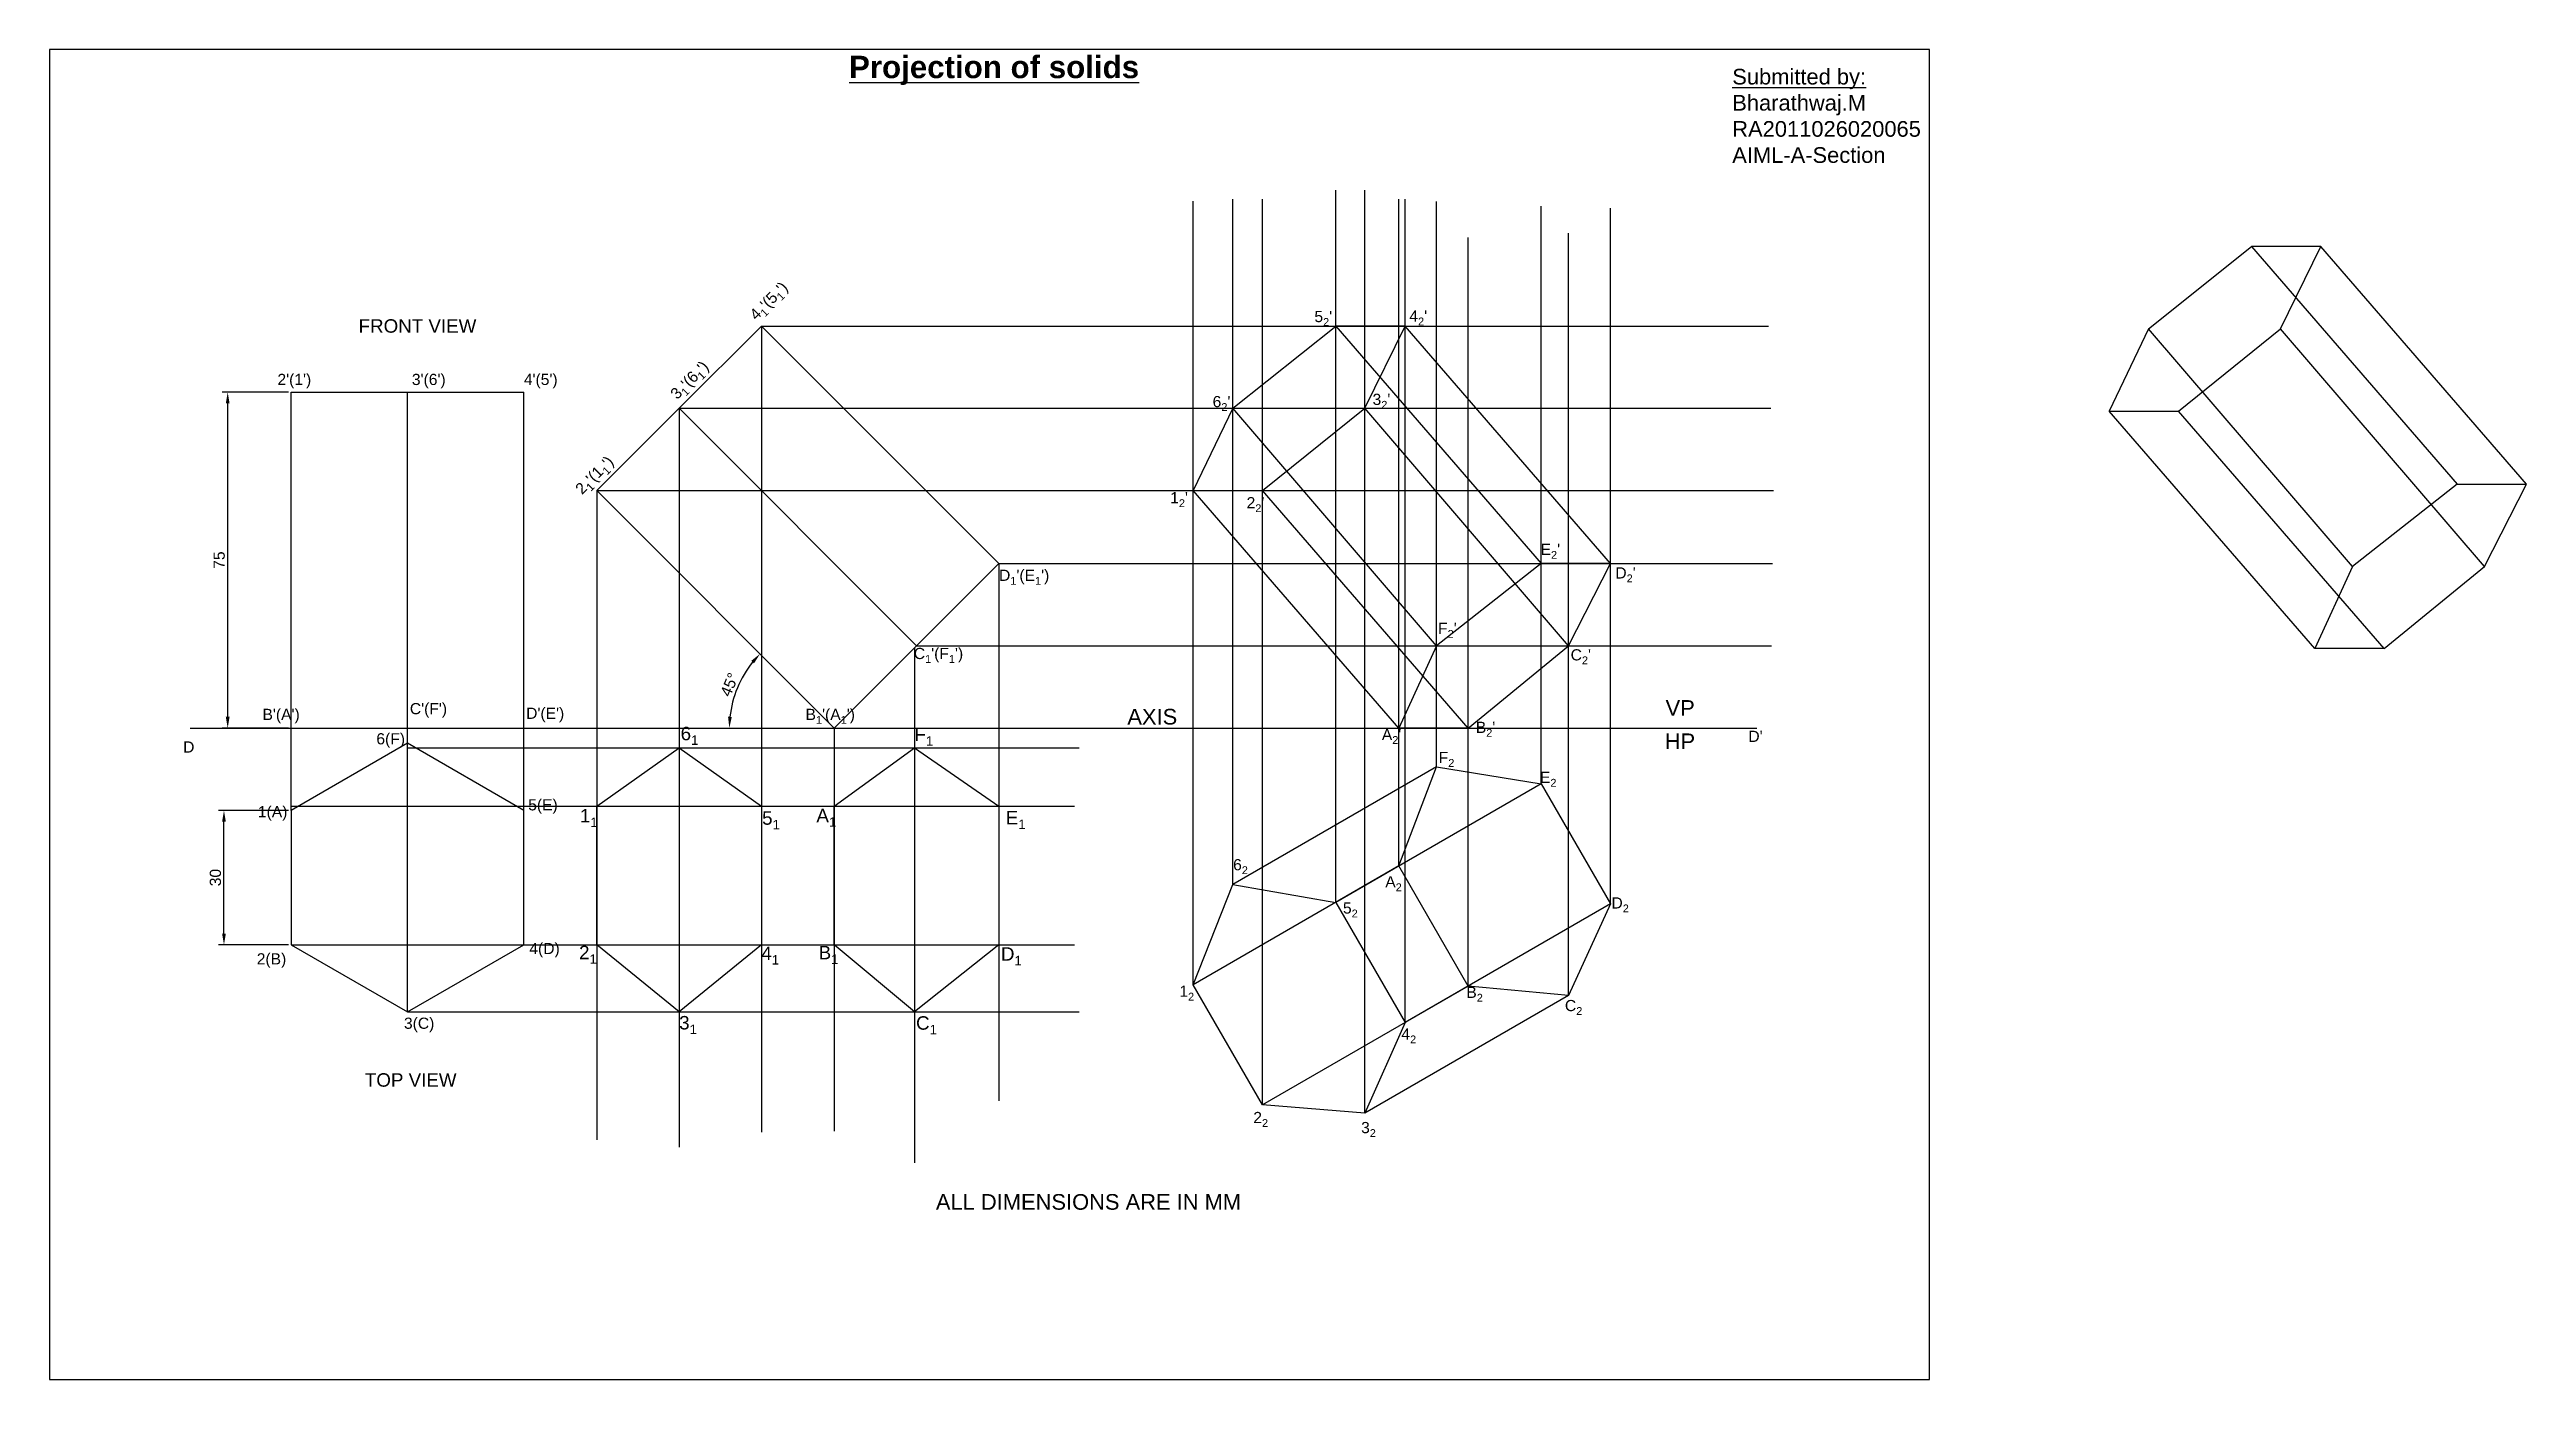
# Model space of a CAD drawing. Header units: millimetres. Extents: x 0 to 553, y 0 to 297.
import ezdxf

# ---------------------------------------------------------------- set-up
doc = ezdxf.new("R2010")
doc.units = ezdxf.units.MM
doc.styles.get("Standard").update_dxf_attribs({"font": 'arial.ttf'})
doc.dimstyles.new('ISO-25', dxfattribs={"dimtxt": 2.5, "dimasz": 2.5, "dimexe": 1.25, "dimexo": 0.625, "dimtad": 1, "dimtxsty": 'Standard', "dimcen": 2.5, "dimadec": 0, "dimazin": 0, "dimtfac": 1, "dimtmove": 0, "dimatfit": 3, "dimfxl": 1, "dimarcsym": 0})

# ---------------------------------------------------------------- blocks, each defined once
blk = doc.blocks.new('*D2')
at = {"color": 0, "lineweight": -2, "transparency": 16777216}
for p, q in [((53.37, 220.48), (38.55, 220.48)), ((39.8, 147.98), (39.8, 217.98)), ((53.37, 145.48), (38.55, 145.48))]:
    blk.add_line(p, q, dxfattribs=at)
at = {"color": 0, "transparency": 16777216}
for points in [[(39.38, 217.98), (40.22, 217.98), (39.8, 220.48)], [(39.38, 147.98), (40.22, 147.98), (39.8, 145.48)]]:
    blk.add_solid(points, dxfattribs=at)
at = {"layer": 'Defpoints', "color": 0, "transparency": 16777216}
for p in [(39.8, 220.48), (54, 220.48), (54, 145.48)]:
    blk.add_point(p, dxfattribs=at)
at = {"color": 0, "transparency": 16777216, "insert": (37.9, 182.98), "char_height": 2.5, "attachment_point": 5, "rotation": 90}
blk.add_mtext('75', dxfattribs=at)
blk = doc.blocks.new('*D3')
at = {"color": 0, "lineweight": -2, "transparency": 16777216}
for p, q in [((53.37, 127.08), (37.72, 127.08)), ((38.97, 99.58), (38.97, 124.58)), ((53.37, 97.08), (37.72, 97.08))]:
    blk.add_line(p, q, dxfattribs=at)
at = {"color": 0, "transparency": 16777216}
for points in [[(38.55, 124.58), (39.38, 124.58), (38.97, 127.08)], [(38.55, 99.58), (39.38, 99.58), (38.97, 97.08)]]:
    blk.add_solid(points, dxfattribs=at)
at = {"layer": 'Defpoints', "color": 0, "transparency": 16777216}
for p in [(38.97, 127.08), (54, 127.08), (54, 97.08)]:
    blk.add_point(p, dxfattribs=at)
at = {"color": 0, "transparency": 16777216, "insert": (37.06, 112.08), "char_height": 2.5, "attachment_point": 5, "rotation": 90}
blk.add_mtext('30', dxfattribs=at)
blk = doc.blocks.new('*D4')
at = {"color": 0, "lineweight": -2, "transparency": 16777216}
blk.add_arc((175.31, 145.48), 23.44, 141.1125, 173.8875, dxfattribs=at)
at = {"color": 0, "transparency": 16777216}
for points in [[(156.75, 160.47), (157.37, 159.92), (158.73, 162.05)], [(152.41, 147.95), (151.58, 148), (151.86, 145.48)]]:
    blk.add_solid(points, dxfattribs=at)
at = {"layer": 'Defpoints', "color": 0, "transparency": 16777216}
for p in [(122.28, 198.51), (155.01, 157.2), (31.39, 145.48), (175.31, 145.48), (381.39, 145.48)]:
    blk.add_point(p, dxfattribs=at)
at = {"color": 0, "transparency": 16777216, "insert": (151.9, 155.17), "char_height": 2.5, "attachment_point": 5, "rotation": 67.5}
blk.add_mtext('45°', dxfattribs=at)

msp = doc.modelspace()

# ---------------------------------------------------------------- linework, layer by layer
for p, q in [((255.505, 88.151), (255.505, 263.151)), ((264.319, 110.56), (264.319, 263.566)), ((270.985, 61.339), (270.985, 263.566)), ((287.325, 106.522), (287.325, 265.576)), ((293.802, 59.494), (293.802, 265.576)), ((301.433, 114.667), (301.433, 263.581)), ((302.805, 79.71), (302.805, 263.581)), ((309.843, 136.843), (309.843, 263.063)), ((333.253, 133.039), (333.253, 262.058)), ((348.733, 106.227), (348.733, 261.555)), ((316.913, 87.856), (316.913, 255.021)), ((339.326, 85.778), (339.326, 256.027)), ((140.648, 216.881), (159.019, 235.252)), ((212.052, 182.219), (159.019, 235.252)), ((159.019, 235.252), (159.019, 55.252)), ((159.019, 235.252), (384.019, 235.252)), ((122.276, 198.509), (140.648, 216.881)), ((193.681, 163.848), (140.648, 216.881)), ((140.648, 216.881), (140.648, 51.881)), ((140.648, 216.881), (384.52, 216.881)), ((175.309, 145.476), (122.276, 198.509)), ((122.276, 198.509), (122.276, 53.509)), ((122.276, 198.509), (385.093, 198.509)), ((193.681, 163.848), (212.052, 182.219)), ((212.052, 182.219), (212.052, 62.219)), ((212.052, 182.219), (384.902, 182.219)), ((348.733, 182.219), (333.253, 182.219)), ((175.309, 145.476), (193.681, 163.848)), ((193.214, 163.381), (193.214, 48.381)), ((193.681, 163.848), (384.709, 163.848)), ((31.386, 145.476), (381.386, 145.476)), ((53.996, 127.084), (53.996, 145.476)), ((79.977, 82.084), (79.977, 145.476)), ((105.957, 127.084), (105.957, 145.476)), ((175.309, 145.476), (175.309, 55.476)), ((79.977, 141.049), (229.977, 141.049)), ((53.996, 128.043), (228.996, 128.043)), ((53.996, 97.084), (228.996, 97.084)), ((79.977, 82.084), (229.977, 82.084))]:
    msp.add_line(p, q)
at = {"color": 6, "lineweight": 30}
for p, q in [((468.914, 234.609), (491.92, 252.98)), ((507.4, 252.98), (491.92, 252.98)), ((491.92, 252.98), (537.848, 199.947)), ((498.397, 234.609), (507.4, 252.98)), ((553.328, 199.947), (507.4, 252.98)), ((264.319, 216.881), (287.325, 235.252)), ((302.805, 235.252), (287.325, 235.252)), ((287.325, 235.252), (333.253, 182.219)), ((293.802, 216.881), (302.805, 235.252)), ((348.733, 182.219), (302.805, 235.252)), ((468.914, 234.609), (460.101, 216.238)), ((514.438, 181.576), (468.914, 234.609)), ((475.58, 216.238), (498.397, 234.609)), ((543.921, 181.576), (498.397, 234.609)), ((264.319, 216.881), (255.505, 198.509)), ((309.843, 163.848), (264.319, 216.881)), ((270.985, 198.509), (293.802, 216.881)), ((339.326, 163.848), (293.802, 216.881)), ((460.101, 216.238), (475.58, 216.238)), ((506.029, 163.205), (460.101, 216.238)), ((521.508, 163.205), (475.58, 216.238)), ((537.848, 199.947), (514.438, 181.576)), ((537.848, 199.947), (553.328, 199.947)), ((543.921, 181.576), (553.328, 199.947)), ((255.505, 198.509), (270.985, 198.509)), ((301.433, 145.476), (255.505, 198.509)), ((316.913, 145.476), (270.985, 198.509)), ((333.253, 182.219), (309.843, 163.848)), ((333.253, 182.219), (348.733, 182.219)), ((339.326, 163.848), (348.733, 182.219)), ((514.438, 181.576), (506.029, 163.205)), ((521.508, 163.205), (543.921, 181.576)), ((309.843, 163.848), (301.433, 145.476)), ((316.913, 145.476), (339.326, 163.848)), ((521.508, 163.205), (506.029, 163.205)), ((316.913, 145.476), (301.433, 145.476))]:
    msp.add_line(p, q, dxfattribs=at)
at = {"color": 2, "lineweight": 30}
for p, q in [((53.996, 145.476), (53.996, 220.476)), ((53.996, 220.476), (79.977, 220.476)), ((79.977, 145.476), (79.977, 220.476)), ((79.977, 220.476), (105.957, 220.476)), ((105.957, 145.476), (105.957, 220.476)), ((53.996, 145.476), (79.977, 145.476)), ((79.977, 145.476), (105.957, 145.476)), ((122.276, 128.043), (140.648, 141.049)), ((140.648, 141.049), (159.019, 128.043)), ((140.648, 141.049), (193.214, 141.049)), ((193.214, 141.049), (212.052, 128.043)), ((309.843, 136.843), (264.319, 110.56)), ((301.433, 114.667), (309.843, 136.843)), ((309.843, 136.843), (333.253, 133.039)), ((333.253, 133.039), (348.733, 106.227)), ((122.276, 97.084), (122.276, 128.043)), ((159.019, 128.043), (159.019, 97.084)), ((159.019, 128.043), (212.052, 128.043)), ((212.052, 128.043), (212.052, 97.084)), ((301.433, 114.667), (255.505, 88.151)), ((316.913, 87.856), (301.433, 114.667)), ((255.505, 88.151), (264.319, 110.56)), ((348.733, 106.227), (339.326, 85.778)), ((140.648, 82.084), (122.276, 97.084)), ((159.019, 97.084), (140.648, 82.084)), ((159.019, 97.084), (212.052, 97.084)), ((212.052, 97.084), (193.214, 82.084)), ((270.985, 61.339), (255.505, 88.151)), ((316.913, 87.856), (270.985, 61.339)), ((339.326, 85.778), (293.802, 59.494)), ((339.326, 85.778), (316.913, 87.856)), ((140.648, 82.084), (193.214, 82.084)), ((293.802, 59.494), (270.985, 61.339))]:
    msp.add_line(p, q, dxfattribs=at)
at = {"color": 3, "lineweight": 30}
for p, q in [((175.309, 128.043), (193.214, 141.049)), ((333.253, 133.039), (287.325, 106.522)), ((122.276, 128.043), (175.309, 128.043)), ((175.309, 97.084), (175.309, 128.043)), ((264.319, 110.56), (287.325, 106.522)), ((287.325, 106.522), (302.805, 79.71)), ((348.733, 106.227), (302.805, 79.71)), ((122.276, 97.084), (175.309, 97.084)), ((193.214, 82.084), (175.309, 97.084)), ((302.805, 79.71), (293.802, 59.494))]:
    msp.add_line(p, q, dxfattribs=at)
msp.add_lwpolyline([(0, 0), (420, 0), (420, 297), (0, 297)], close=True)
at = {"color": 2, "lineweight": 30}
msp.add_lwpolyline([(53.996, 127.084), (53.996, 97.084), (79.977, 82.084), (105.957, 97.084), (105.957, 127.084), (79.977, 142.084)], close=True, dxfattribs=at)

# ---------------------------------------------------------------- texts
at = {"attachment_point": 1}
for s, width, heights, insert, char_height in [('{\\fArial|b1|i0|c0|p34;\\LProjection of solids}', 66.46815, [13.918], (178.599, 295.61), 5), ('{\\LSubmitted by:\\P}Bharathwaj.M\\PRA2011026020065\\PAIML-A-Section', 46.44426, [36.771], (375.909, 292.698), 3.5), ("\\A1;5{\\H0.7x;\\S^ 2;}'", 13.10326, [0], (282.563, 238.631), 2.5), ("\\A1; 4{\\H0.7x;\\S^ 2;}'", 13.10326, [0], (302.805, 238.754), 2.5), ('\\A1;FRONT VIEW', 28.23398, [3.6], (69.046, 236.77), 3), ("2'(1')", 13.10326, [0], (50.913, 224.581), 2.5), (" 3'(6')", 13.10326, [0], (79.977, 224.581), 2.5), ("4'(5')", 13.10326, [0], (105.957, 224.581), 2.5), ("\\A1;6{\\H0.7x;\\S^ 2;}'", 13.10326, [0], (259.827, 219.631), 2.5), ("\\A1;3{\\H0.7x;\\S^ 2;}'", 13.10326, [0], (295.557, 220.132), 2.5), ("\\A1;1{\\H0.7x;\\S^ 2;}'", 13.10326, [0], (250.349, 198.171), 2.5), ("\\A1;2{\\H0.7x;\\S^ 2;}'", 13.10326, [0], (267.42, 197.05), 2.5), ("\\A1;E{\\H0.7x;\\S^ 2;}'", 13.10326, [0], (333.09, 186.616), 2.5), ("\\A1;D{\\H0.7x;\\S^ 1;}'(E{\\H0.7x;\\S^ 1;}')", 13.10326, [0], (212.112, 180.841), 2.5), ("\\A1;D{\\H0.7x;\\S^ 2;}'", 13.10326, [0], (349.788, 181.371), 2.5), ("\\A1;F{\\H0.7x;\\S^ 2;}'", 13.10326, [0], (310.189, 168.975), 2.5), ("\\A1;C{\\H0.7x;\\S^ 1;}'(F{\\H0.7x;\\S^ 1;}')", 13.10326, [0], (193.069, 163.381), 2.5), ("\\A1;C{\\H0.7x;\\S^ 2;}'", 13.10326, [0], (339.803, 163.072), 2.5), ("B'(A')", 13.10326, [0], (47.573, 149.774), 2.5), ("C'(F')", 13.10326, [0], (80.49, 151.057), 2.5), ("D'(E')", 13.10326, [0], (106.471, 150.03), 2.5), ("\\A1;B{\\H0.7x;\\S^ 1;}'(A{\\H0.7x;\\S^ 1;}')", 13.10326, [0], (168.886, 149.774), 2.5), ('{\\C1;AXIS}', 46.17886, [0], (240.776, 149.761), 3.5), ('VP', 46.17886, [0], (361.017, 151.707), 3.5), ('6(F)', 13.10326, [0], (73.008, 144.327), 2.5), ('\\A1;6{\\H0.7x;\\S^ 1;}', 11.52283, [0], (140.984, 145.744), 3), ('\\A1;F{\\H0.7x;\\S^ 1;}', 11.52283, [0], (193.214, 145.579), 3), ("\\A1;A{\\H0.7x;\\S^ 2;}'", 13.10326, [0], (297.626, 145.275), 2.5), ("\\A1;B{\\H0.7x;\\S^ 2;}'", 13.10326, [0], (318.618, 146.885), 2.5), ('HP', 46.17886, [0], (360.828, 144.26), 3.5), ("D'", 13.10326, [0], (379.508, 144.872), 2.5), ('D', 13.10326, [0], (29.845, 142.489), 2.5), ('\\A1;F{\\H0.7x;\\S^ 2;}', 13.31469, [0], (310.335, 140.154), 2.5), ('\\A1;E{\\H0.7x;\\S^ 2;}', 10.16498, [0], (332.955, 135.719), 2.5), ('1(A)', 13.10326, [0], (46.545, 128.043), 2.5), (' 5(E)', 13.10326, [0], (105.957, 129.584), 2.5), ('\\A1;1{\\H0.7x;\\S^ 1;}', 11.52283, [0], (118.464, 127.382), 3), ('\\A1;A{\\H0.7x;\\S^ 1;}', 11.52283, [0], (171.31, 127.434), 3), ('\\A1;5{\\H0.7x;\\S^ 1;}', 11.52283, [0], (159.186, 126.884), 3), ('\\A1;E{\\H0.7x;\\S^ 1;}', 11.52283, [0], (213.617, 126.948), 3), ('\\A1;6{\\H0.7x;\\S^ 2;}', 13.10326, [0], (264.404, 116.209), 2.5), ('\\A1;A{\\H0.7x;\\S^ 2;}', 13.10326, [0], (298.395, 112.385), 2.5), ('\\A1;5{\\H0.7x;\\S^ 2;}', 13.10326, [0], (288.941, 106.536), 2.5), ('\\A1;D{\\H0.7x;\\S^ 2;}', 8.83277, [0], (348.924, 107.669), 2.5), ('2(B)', 13.10326, [0], (46.288, 95.179), 2.5), ('4(D)', 13.10326, [0], (107.18, 97.49), 2.5), ('\\A1;2{\\H0.7x;\\S^ 1;}', 11.52283, [0], (118.297, 96.851), 3), ('\\A1;4{\\H0.7x;\\S^ 1;}', 11.52283, [0], (159.019, 96.684), 3), ('\\A1;B{\\H0.7x;\\S^ 1;}', 11.52283, [0], (171.815, 96.824), 3), ('\\A1;D{\\H0.7x;\\S^ 1;}', 11.52283, [0], (212.535, 96.525), 3), ('\\A1;1{\\H0.7x;\\S^ 2;}', 13.10326, [0], (252.398, 87.953), 2.5), ('\\A1;B{\\H0.7x;\\S^ 2;}', 8.6175, [2.737], (316.511, 87.715), 2.5), ('\\A1;C{\\H0.7x;\\S^ 2;}', 8.12046, [0], (338.524, 84.748), 2.5), ('3(C)', 13.10326, [0], (79.175, 80.801), 2.5), ('\\A1;3{\\H0.7x;\\S^ 1;}', 11.52283, [0], (140.648, 81.164), 3), ('\\A1;C{\\H0.7x;\\S^ 1;}', 11.52283, [0], (193.574, 81.109), 3), ('\\A1;4{\\H0.7x;\\S^ 2;}', 13.10326, [0], (301.997, 78.418), 2.5), ('\\A1;TOP VIEW', 22.6636, [4.157], (70.438, 68.382), 3), ('\\A1;2{\\H0.7x;\\S^ 2;}', 13.10326, [0], (268.906, 59.747), 2.5), ('\\A1;3{\\H0.7x;\\S^ 2;}', 13.10326, [0], (292.993, 57.498), 2.5), ('{\\C1;ALL DIMENSIONS ARE IN MM}', 68.02297, [0], (198.002, 41.4), 3.5)]:
    msp.add_mtext_dynamic_manual_height_columns(s, width=width, gutter_width=12.5, heights=heights, dxfattribs=dict(at, insert=insert, char_height=char_height))
at = {"char_height": 2.5, "attachment_point": 1, "rotation": 45}
for s, heights, insert in [("\\A1;4{\\H0.7x;\\S^ 1;}'(5{\\H0.7x;\\S^ 1;}')", [3.16], (156.116, 238.154)), ("\\A1; 3{\\H0.7x;\\S^ 1;}'(6{\\H0.7x;\\S^ 1;}')", [0], (137.745, 219.783)), ("\\A1;2{\\H0.7x;\\S^ 1;}'(1{\\H0.7x;\\S^ 1;}')", [0], (117.194, 199.232))]:
    msp.add_mtext_dynamic_manual_height_columns(s, width=13.10326, gutter_width=12.5, heights=heights, dxfattribs=dict(at, insert=insert))

# ---------------------------------------------------------------- dimensions: what is measured, and where the dimension line sits
for base, p1, p2, picture, middle in [((39.801, 220.476), (53.996, 145.476), (53.996, 220.476), '*D2', (37.905, 182.976)), ((38.966, 127.084), (53.996, 97.084), (53.996, 127.084), '*D3', (37.063, 112.084))]:
    dim = msp.add_linear_dim(base=base, p1=p1, p2=p2, angle=90, dimstyle='ISO-25')
    dim.commit()
    dim.dimension.update_dxf_attribs({"geometry": picture, "text_midpoint": middle})
dim = msp.add_angular_dim_2l(base=(155.006, 157.199), line1=((31.386, 145.476), (381.386, 145.476)), line2=((175.309, 145.476), (122.276, 198.509)), dimstyle='ISO-25')
dim.commit()
dim.dimension.update_dxf_attribs({"geometry": '*D4', "text_midpoint": (151.897, 155.174)})

doc.saveas('drawing.dxf')
